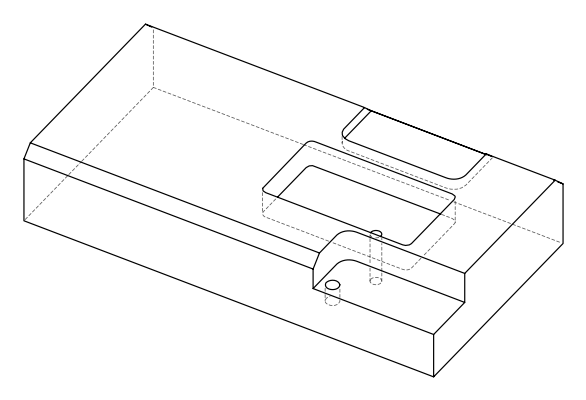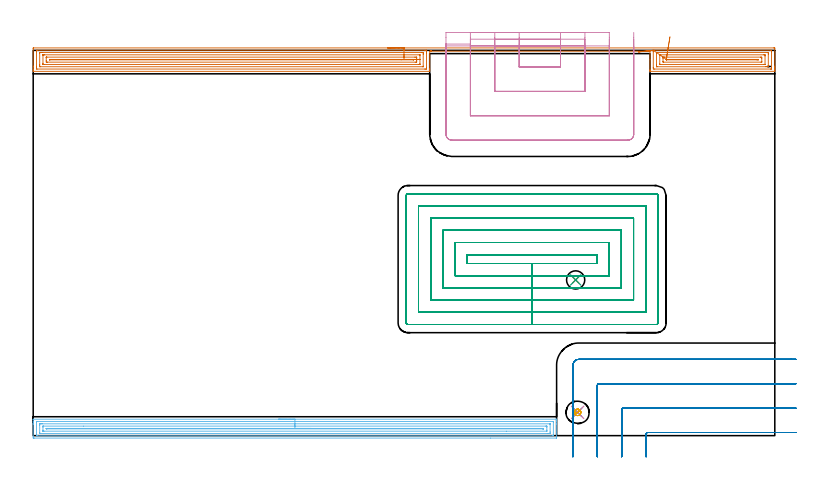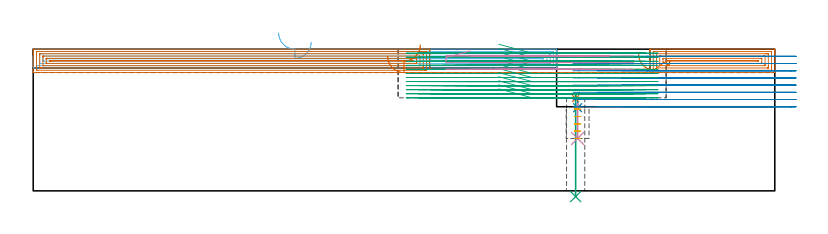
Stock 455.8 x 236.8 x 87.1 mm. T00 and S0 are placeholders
(PLAN: 10 operations, 7 tool changes, 94.7 min)
(1 SPOT_DRILL | STEP1HOLE | NXT0321_9005460120000 | 0.04 min | 3267 mm3)
(2 SPOT_DRILL_1 | STEP1POCKET | NXT0321_9005460120000 | 0.04 min | 3899 mm3)
(3 DRILL_THROUGH_HOLE_INTO_CENTER | STEP1HOLE | NXT0301_083 | 0.26 min | 5685 mm3)
(4 DRILL_BLIND_HOLE_INTO_CENTER | STEP1POCKET | NXT0301_128 | 0.09 min | 2162 mm3)
(5 MILL_ROUGH_BLIND_HOLE_CONTOUR | STEP1POCKET | NXT0201_013 | Spiral | 0.42 min | 2094 mm3)
(6 AREA_MILL | FG_CHAMFER_SURFACE | UGT0205_001 | 13.04 min | 22078 mm3)
(7 AREA_MILL_1 | FG_CHAMFER_SURFACE_1 | UGT0205_001 | 16.83 min | 46275 mm3)
(8 MILL_CORNER_NOTCH_RECTANGULAR | CORNER_NOTCH_RECTANGULAR | UGT0201_094 | Follow Part, ap 5, ae 75% | 10.63 min | 263137 mm3)
(9 MILL_RECTANGULAR_POCKET | POCKET_RECTANGULAR_STRAIGHT | NXT0201_013 | Follow Part, ap 2.5, ae 75% | 48.06 min | 441017 mm3)
(10 MILL_SLOT | SLOT_PARTIAL_RECTANGULAR | UGT0201_094 | Follow Part, ap 5, ae 75% | 5.33 min | 95649 mm3)
(TOOL NXT0321_9005460120000 | NC Spot Drill, 142deg, 12mm, Carbide, Uncoated | D12 PA142 FL30 Z2)
(TOOL NXT0301_083 | Carbide Drill 11.2mm [860.1-1120-056A1-MM 2214] | D11.2 PA140 FL72 Z2)
(TOOL NXT0301_128 | Carbide Drill 12mm [861.1-1200-036A1-GP GC34] | D12 PA150 FL37.4 Z2)
(TOOL NXT0201_013 | ENDMILL 10mm | D10 FL30 Z4)
(TOOL UGT0205_001 | Chamfer Mill 20 x 3 x 45 deg. | D20 FL50 Z2)
(TOOL UGT0201_094 | End mill 20 mm | D20 FL38 Z4)
(OP 1 SPOT_DRILL)
G17 G21 G94 G90
T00 M6
G54
G17 G0 G90 X333.4 Y95.7 S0 M3
G43 Z97.1 H0
G94 G81 G98 Z56.714 F250. R60.2
G80
M5
M2
(OP 2 SPOT_DRILL_1)
G17 G21 G94 G90
T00 M6
G54
G17 G0 G90 X334.6 Y14.3 S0 M3
G43 Z97.1 H0
G94 G81 G98 Z51.097 F250. R54.7
G80
M5
M2
(OP 3 DRILL_THROUGH_HOLE_INTO_CENTER)
G17 G21 G94 G90
T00 M6
G54
G17 G0 G90 X333.4 Y95.7 S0 M3
G43 Z97.1 H1
G94 G73 G98 Z-3.538 F250. Q10.123 R59.2
G80
M5
M2
(OP 4 DRILL_BLIND_HOLE_INTO_CENTER)
G17 G21 G94 G90
T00 M6
G54
G17 G0 G90 X334.6 Y14.3 S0 M3
G43 Z97.1 H1
G94 G81 G98 Z32.2 F250. R53.7
G80
M5
M2
(OP 5 MILL_ROUGH_BLIND_HOLE_CONTOUR)
G17 G21 G94 G90
T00 M6
G54
G17 G0 G90 X334.6 Y14.3 S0 M3
G43 Z97.1 H0
Z50.2
G94 G3 X335.09 Y15.81 R0.834 F250.
X332.982 Y15.476 R1.51
X333.424 Y12.682 R2.
X332.982 Y15.476 R-2.
X333.203 Y14.079 R1.
X334.6 Y14.3 R1.
G0 Z45.7
G3 X335.09 Y15.81 R0.834
X332.982 Y15.476 R1.51
X333.424 Y12.682 R2.
X332.982 Y15.476 R-2.
X333.203 Y14.079 R1.
X334.6 Y14.3 R1.
G0 Z41.2
G3 X335.09 Y15.81 R0.834
X332.982 Y15.476 R1.51
X333.424 Y12.682 R2.
X332.982 Y15.476 R-2.
X333.203 Y14.079 R1.
X334.6 Y14.3 R1.
G0 Z36.7
G3 X335.09 Y15.81 R0.834
X332.982 Y15.476 R1.51
X333.424 Y12.682 R2.
X332.982 Y15.476 R-2.
X333.203 Y14.079 R1.
X334.6 Y14.3 R1.
G0 Z32.2
G3 X335.09 Y15.81 R0.834
X332.982 Y15.476 R1.51
X333.424 Y12.682 R2.
X332.982 Y15.476 R-2.
X333.203 Y14.079 R1.
X334.6 Y14.3 R1.
G0 Z97.1
M5
M2
(OP 6 AREA_MILL)
G17 G21 G94 G90
T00 M6
G54
G17 G0 G90 X150.85 Y10.1 S1061 M3
G43 Z97.1 H0
G94 G1 X150.888 Z96.228 F250.
X151.002 Z95.363
X151.191 Z94.512
X151.453 Z93.68
X151.787 Z92.874
X152.19 Z92.1
X152.658 Z91.364
X153.19 Z90.672
X153.779 Z90.029
X154.422 Z89.439
X155.114 Z88.908
X155.85 Z88.44
X156.624 Z88.037
X157.43 Z87.703
X158.262 Z87.441
X159.114 Z87.252
X159.978 Z87.138
X160.85 Z87.1
X321.537
X321.691 Y10.097 Z87.088
X321.693 Y10.082 Z87.073
X321.7 Y9.74 Z86.74
Y9.367 Z86.366
Y8.722 Z85.717
Y7.515 Z84.512
Y6.953 Z83.947
Y-1.007 Z75.991
X321.697 Y-1.29 Z75.707
X321.69 Y-1.492 Z75.506
X321.487 Y-1.499 Z75.499
X281.093 Y-1.5 Z75.5
X0.609
X0.116 Y-1.495 Z75.503
X0.009 Y-1.492 Z75.506
X0.004 Y-1.007 Z75.991
X0. Y-0.403 Z76.594
Y6.953 Z83.947
Y7.515 Z84.512
Y7.838 Z84.834
Y8.4 Z85.396
Y8.722 Z85.717
Y9.741 Z86.74
X0.007 Y10.082 Z87.073
X0.009 Y10.097 Z87.088
X0.163 Y10.1 Z87.1
X160.85
Y8.686 Z85.686
X319.306 Y8.685 Z85.685
X319.344 Y8.684 Z85.684
X319.69 Y8.667 Z85.667
X319.695 Y8.565 Z85.565
X319.699 Y8.332 Z85.332
X319.7 Y0.372 Z77.372
X319.694 Y-0.019 Z76.981
X319.69 Y-0.068 Z76.932
X319.675 Y-0.079 Z76.921
X319.626 Y-0.082 Z76.918
X319.52 Y-0.085 Z76.915
X2.394
X2.356
X2.01 Y-0.067 Z76.933
X2.005 Y0.035 Z77.035
X2.001 Y0.268 Z77.268
X2. Y8.228 Z85.228
X2.006 Y8.619 Z85.619
X2.01 Y8.668 Z85.668
X2.025 Y8.679 Z85.679
X2.074 Y8.682 Z85.682
X2.18 Y8.685 Z85.685
X160.85 Y8.686 Z85.686
Y7.271 Z84.271
X317.627
X317.666 Y7.27 Z84.27
X317.686 Y7.268 Z84.268
X317.69 Y7.266 Z84.266
X317.693 Y7.25 Z84.25
X317.698 Y7.131 Z84.131
X317.7 Y6.953 Z83.953
Y6.775 Z83.775
Y2.353 Z79.353
X317.695 Y1.647 Z78.647
X317.691 Y1.477 Z78.477
X317.672 Y1.335 Z78.335
X317.52 Y1.334 Z78.334
X316.948 Y1.33 Z78.33
X316.627 Y1.329 Z78.329
X316.056 Y1.328 Z78.328
X4.073 Y1.329 Z78.329
X4.034 Y1.33 Z78.33
X4.014 Y1.332 Z78.332
X4.01 Y1.334 Z78.334
X4.007 Y1.35 Z78.35
X4.002 Y1.469 Z78.469
X4. Y1.647 Z78.647
Y1.825 Z78.825
Y6.247 Z83.247
X4.005 Y6.953 Z83.953
X4.009 Y7.123 Z84.123
X4.028 Y7.265 Z84.265
X4.18 Y7.266 Z84.266
X4.753 Y7.27 Z84.27
X5.073 Y7.271 Z84.271
X5.644
X160.85
Y5.857 Z82.857
X315.056
X315.592 Y5.855 Z82.855
X315.648 Y5.853 Z82.853
X315.681 Y5.851 Z82.851
X315.69 Y5.817 Z82.817
X315.695 Y5.618 Z82.618
X315.7 Y5.219 Z82.219
Y3.416 Z80.416
X315.697 Y2.991 Z79.991
X315.693 Y2.778 Z79.778
X315.69 Y2.756 Z79.756
X315.675 Y2.75 Z79.75
X315.618 Y2.746 Z79.746
X315.52 Y2.744 Z79.744
X290.781 Y2.743 Z79.743
X6.644
X6.108 Y2.745 Z79.745
X6.052 Y2.746 Z79.746
X6.019 Y2.749 Z79.749
X6.01 Y2.783 Z79.783
X6.005 Y2.982 Z79.982
X6. Y3.381 Z80.381
Y5.184 Z82.184
X6.003 Y5.609 Z82.609
X6.007 Y5.821 Z82.821
X6.01 Y5.844 Z82.844
X6.025 Y5.85 Z82.85
X6.082 Y5.854 Z82.854
X6.18 Y5.856 Z82.856
X30.919 Y5.857 Z82.857
X160.85
Y4.443 Z81.443
X313.201 Y4.442 Z81.442
X313.49 Y4.439 Z81.439
X313.674 Y4.436 Z81.436
X313.69 Y4.39 Z81.39
X313.696 Y4.3 Z81.3
X313.697 Y4.22 Z81.22
X313.694 Y4.181 Z81.181
X313.691 Y4.167 Z81.167
X313.634 Y4.164 Z81.164
X313.345 Y4.158 Z81.158
X313.201 Y4.157 Z81.157
X313.057
X8.499 Y4.158 Z81.158
X8.21 Y4.161 Z81.161
X8.025 Y4.164 Z81.164
X8.01 Y4.21 Z81.21
X8.004 Y4.3 Z81.3
X8.003 Y4.38 Z81.38
X8.006 Y4.419 Z81.419
X8.009 Y4.433 Z81.433
X8.067 Y4.436 Z81.436
X8.355 Y4.441 Z81.441
X8.499 Y4.443 Z81.443
X8.643
X160.85
X161.722 Z81.481
X162.586 Z81.595
X163.438 Z81.784
X164.27 Z82.046
X165.076 Z82.38
X165.85 Z82.783
X166.586 Z83.252
X167.278 Z83.783
X167.921 Z84.372
X168.51 Z85.015
X169.042 Z85.707
X169.51 Z86.443
X169.913 Z87.217
X170.247 Z88.023
X170.509 Z88.855
X170.698 Z89.707
X170.812 Z90.571
X170.85 Z91.443
G0 Z97.1
M5
M2
(OP 7 AREA_MILL_1)
G17 G21 G94 G90
T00 M6
G54
G17 G0 G90 X217.9 Y238.3 S1061 M3
G43 Z97.1 H0
Z82.7
G94 G1 X217.938 Z81.829 F250.
X218.052 Z80.964
X218.241 Z80.112
X218.503 Z79.28
X218.837 Z78.474
X219.24 Z77.7
X219.708 Z76.964
X220.24 Z76.272
X220.829 Z75.629
X221.472 Z75.04
X222.164 Z74.509
X222.9 Z74.04
X223.674 Z73.637
X224.48 Z73.303
X225.312 Z73.041
X226.164 Z72.852
X227.028 Z72.738
X227.9 Z72.7
X455.186
X455.538 Y238.297 Z72.702
X455.79 Y238.292 Z72.706
X455.8 Y238.036 Z72.961
Y227.105 Z83.89
Y226.55 Z84.447
Y226.217 Z84.779
Y225.662 Z85.334
Y225.329 Z85.666
Y224.663 Z86.337
Y224.306 Z86.694
Y223.936 Z87.055
X455.791 Y223.903 Z87.088
X455.632 Y223.9 Z87.1
X379.275
X379.11 Y223.902 Z87.089
X379.102 Y224.11 Z86.883
X379.1 Y224.324 Z86.675
Y224.537 Z86.463
Y224.885 Z86.109
Y231.004 Z79.994
Y236.299 Z74.699
X378.987
X378.51 Y236.3
X378.382 Y236.29 Z74.688
X378.374 Y236.3 Z74.698
X378.371 Y236.299 Z74.695
X378.367 Y236.296 Z74.691
X378.365 Y236.297 Z74.694
X378.359 Z74.693
X378.357 Z74.691
X378.352 Y236.299 Z74.694
X378.346 Y236.3 Z74.7
X378.342 Y236.296 Z74.694
X378.336 Y236.289 Z74.686
X378.324 Y236.291 Z74.689
X378.279 Y236.3 Z74.7
X244.705
X244.627 Y236.288 Z74.684
X244.613 Y236.286 Z74.681
X244.605 Y236.294 Z74.69
X244.597 Y236.3 Z74.7
X244.593
X244.577 Y236.293 Z74.691
X244.563 Y236.287 Z74.682
X244.555 Y236.299 Z74.698
X244.554 Y236.3
X244.547 Y236.299 Z74.692
X244.543 Y236.297 Z74.69
X244.528
X244.513 Y236.289 Z74.683
X244.504 Y236.3 Z74.698
X244.498 Y236.299 Z74.693
X244.493 Y236.297 Z74.69
X244.492 Z74.692
X244.477 Y236.296 Z74.691
X244.474 Y236.293 Z74.692
X244.462 Y236.289 Z74.686
X244.454 Y236.299 Z74.698
X244.453 Y236.3
X244.448 Y236.299 Z74.694
X244.443 Y236.296 Z74.691
X244.436 Y236.298 Z74.697
X244.428 Y236.3 Z74.7
X243.7 Y236.299 Z74.699
Y225.329 Z85.666
Y224.988 Z86.011
Y224.315 Z86.684
Y224.107 Z86.886
X243.69 Y223.902 Z87.088
X243.529 Y223.9 Z87.1
X0.167
X0.01 Y223.903 Z87.088
X0.007 Y223.935 Z87.056
X0. Y224.306 Z86.694
Y224.663 Z86.337
Y225.329 Z85.666
Y226.55 Z84.447
Y227.105 Z83.89
Y237.759 Z73.238
X0.002 Y238.038 Z72.959
X0.01 Y238.292 Z72.706
X0.264 Y238.299 Z72.699
X227.9 Y238.3 Z72.7
Y236.886 Z74.114
X240.835
X241.729 Y236.885 Z74.115
X241.743 Y236.884 Z74.116
X241.859 Y236.871 Z74.129
X241.826 Y236.788 Z74.212
X241.743 Y236.576 Z74.424
X241.702 Y236.023 Z74.977
X241.701 Y235.983 Z75.017
X241.7 Y235.138 Z75.862
Y226.217 Z84.783
X241.695 Y225.376 Z85.624
X241.69 Y225.329 Z85.671
X240.864 Y225.314 Z85.686
X240.849
X2.4 Y225.315 Z85.685
X2.01 Y225.329 Z85.671
X2.003 Y225.724 Z85.276
X2.001 Y226.217 Z84.783
X2. Y226.615 Z84.385
X2.001 Y235.983 Z75.017
X2.002 Y236.379 Z74.621
X2.01 Y236.871 Z74.129
X2.386 Y236.885 Z74.115
X2.4
X227.9 Y236.886 Z74.114
Y235.471 Z75.529
X239.063
X239.58 Y235.469 Z75.531
X239.671 Y235.467 Z75.533
X239.685 Y235.465 Z75.535
X239.69 Y235.435 Z75.565
X239.697 Y235.353 Z75.647
X239.699 Y235.095 Z75.905
X239.7 Y234.462 Z76.538
X239.699 Y227.105 Z83.895
X239.696 Y226.788 Z84.212
X239.693 Y226.749 Z84.251
X239.69 Y226.736 Z84.264
X239.668 Y226.734 Z84.266
X239.568 Y226.731 Z84.269
X239.441 Y226.729 Z84.271
X4.564
X4.186 Y226.731 Z84.269
X4.061 Y226.733 Z84.267
X4.023 Y226.735 Z84.265
X4.01 Y226.797 Z84.203
X4.006 Y226.92 Z84.08
X4.002 Y227.105 Z83.895
X4. Y227.29 Z83.71
Y227.992 Z83.008
X4.001 Y235.095 Z75.905
X4.003 Y235.278 Z75.722
X4.01 Y235.459 Z75.541
X4.186 Y235.464 Z75.536
X4.703 Y235.469 Z75.531
X5.079 Y235.471 Z75.529
X5.594
X227.9
Y234.057 Z76.943
X237.277
X237.43 Y234.056 Z76.944
X237.639 Y234.052 Z76.948
X237.684 Y234.05 Z76.95
X237.69 Y234.022 Z76.978
X237.694 Y233.986 Z77.014
X237.699 Y233.788 Z77.212
Y228.461 Z82.539
X237.696 Y228.32 Z82.68
X237.69 Y228.208 Z82.792
X237.685 Y228.149 Z82.851
X237.126 Y228.143 Z82.857
X6.714
X6.087 Y228.148 Z82.852
X6.02 Y228.149 Z82.851
X6.01 Y228.235 Z82.765
X6.006 Y228.441 Z82.559
X6. Y228.853 Z82.147
X6.001 Y233.965 Z77.035
X6.003 Y234.019 Z76.981
X6.007 Y234.045 Z76.955
X6.011 Y234.05 Z76.95
X6.019 Y234.053 Z76.947
X6.125 Y234.056 Z76.944
X6.866 Y234.057 Z76.943
X7.017
X227.9
Y232.643 Z78.357
X234.598
X235.28 Y232.641 Z78.359
X235.491 Y232.638 Z78.362
X235.69 Y232.633 Z78.367
X235.695 Y232.432 Z78.568
X235.699 Y232.225 Z78.775
X235.7 Y230.449 Z80.551
X235.695 Y229.768 Z81.232
X235.693 Y229.567 Z81.433
X235.491 Y229.564 Z81.436
X234.81 Y229.558 Z81.442
X8.652 Y229.557 Z81.443
X8.439 Y229.559 Z81.441
X8.023 Y229.564 Z81.436
X8.01 Y229.768 Z81.232
X8.001 Y230.415 Z80.585
X8. Y232.192 Z78.808
X8.003 Y232.432 Z78.568
X8.007 Y232.593 Z78.407
X8.009 Y232.628 Z78.372
X8.086 Y232.636 Z78.364
X8.227 Y232.64 Z78.36
X8.44 Y232.643 Z78.357
X227.9
Y231.229 Z79.771
X233.518 Y231.228 Z79.772
X233.604 Y231.226 Z79.774
X233.671 Y231.222 Z79.778
X233.691 Y231.218 Z79.782
X233.693 Y231.209 Z79.791
X233.695 Y231.1 Z79.9
X233.693 Y230.991 Z80.009
X233.691 Y230.982 Z80.018
X233.671 Y230.978 Z80.022
X233.604 Y230.974 Z80.026
X233.518 Y230.972 Z80.028
X226.18 Y230.971 Z80.029
X10.438
X10.119 Y230.973 Z80.027
X10.05 Y230.975 Z80.025
X10.02 Y230.978 Z80.022
X10.01 Y230.989 Z80.011
X10.007 Y231.084 Z79.916
X10.018 Y231.222 Z79.778
X10.179 Y231.225 Z79.775
X10.438 Y231.227 Z79.773
X11.331 Y231.229 Z79.771
X227.9
X228.772 Z79.809
X229.636 Z79.923
X230.488 Z80.112
X231.32 Z80.374
X232.126 Z80.708
X232.9 Z81.111
X233.636 Z81.58
X234.328 Z82.111
X234.971 Z82.7
X235.56 Z83.343
X236.092 Z84.035
X236.56 Z84.771
X236.963 Z85.545
X237.297 Z86.351
X237.559 Z87.183
X237.748 Z88.035
X237.862 Z88.9
X237.9 Z89.771
G0 Z97.1
X372.243 Y235.837
Z85.232
G1 X372.179 Y235.83 Z84.362
X372.19 Y235.831 Z83.49
X372.277 Y235.841 Z82.622
X372.439 Y235.861 Z81.765
X372.675 Y235.889 Z80.925
X372.982 Y235.925 Z80.11
X373.358 Y235.97 Z79.324
X373.802 Y236.023 Z78.574
X374.308 Y236.083 Z77.867
X374.874 Y236.15 Z77.206
X375.494 Y236.224 Z76.597
X376.165 Y236.303 Z76.046
X376.882 Y236.389 Z75.555
X377.638 Y236.478 Z75.129
X378.427 Y236.572 Z74.771
X379.245 Y236.67 Z74.483
X380.085 Y236.769 Z74.269
X380.94 Y236.871 Z74.129
X381.048 Y236.884 Z74.116
X381.061
X381.94 Y236.886 Z74.114
X453.4 Y236.885 Z74.115
X453.79 Y236.871 Z74.129
X453.797 Y236.476 Z74.524
X453.799 Y235.983 Z75.017
X453.8 Y235.585 Z75.415
X453.799 Y226.217 Z84.783
X453.798 Y225.821 Z85.179
X453.79 Y225.329 Z85.671
X453.414 Y225.315 Z85.685
X453.4
X381.954
X381.11 Y225.329 Z85.671
X381.1 Y226.178 Z84.822
Y226.217 Z84.783
X381.099 Y235.946 Z75.054
X381.097 Y235.983 Z75.017
X381.061 Y236.558 Z74.442
X380.94 Y236.871 Z74.129
X383.112 Y235.464 Z75.536
X383.136 Y235.466 Z75.534
X383.236 Y235.47 Z75.53
X383.362 Y235.471 Z75.529
X451.236
X451.614 Y235.469 Z75.531
X451.739 Y235.467 Z75.533
X451.777 Y235.465 Z75.535
X451.79 Y235.403 Z75.597
X451.795 Y235.28 Z75.72
X451.798 Y235.095 Z75.905
X451.8 Y234.91 Z76.09
Y234.207 Z76.793
X451.799 Y227.105 Z83.895
X451.797 Y226.922 Z84.078
X451.79 Y226.741 Z84.259
X451.614 Y226.736 Z84.264
X451.238 Y226.731 Z84.269
X450.721 Y226.729 Z84.271
X450.206
X383.74
X383.224 Y226.731 Z84.269
X383.13 Y226.733 Z84.267
X383.116 Y226.735 Z84.265
X383.11 Y226.766 Z84.234
X383.103 Y226.851 Z84.149
X383.101 Y227.105 Z83.895
X383.1 Y227.741 Z83.259
X383.101 Y235.095 Z75.905
X383.105 Y235.414 Z75.586
X383.109 Y235.452 Z75.548
X383.112 Y235.464 Z75.536
X385.118 Y234.051 Z76.949
X385.678 Y234.057 Z76.943
X449.086
X449.713 Y234.052 Z76.948
X449.78 Y234.05 Z76.95
X449.79 Y233.965 Z77.035
X449.794 Y233.759 Z77.241
X449.8 Y233.347 Z77.653
X449.799 Y228.235 Z82.765
X449.797 Y228.181 Z82.819
X449.793 Y228.155 Z82.845
X449.789 Y228.149 Z82.851
X449.781 Y228.147 Z82.853
X449.675 Y228.144 Z82.856
X448.934 Y228.143 Z82.857
X448.783
X385.527
X385.374 Y228.144 Z82.856
X385.163 Y228.148 Z82.852
X385.118 Y228.149 Z82.851
X385.11 Y228.177 Z82.823
X385.107 Y228.214 Z82.786
X385.101 Y228.416 Z82.584
Y233.743 Z77.257
X385.105 Y233.885 Z77.115
X385.11 Y233.998 Z77.002
X385.118 Y234.051 Z76.949
X387.107 Y232.636 Z78.364
X387.313 Y232.639 Z78.361
X387.994 Y232.643 Z78.357
X388.206
X447.148
X447.361 Y232.641 Z78.359
X447.776 Y232.636 Z78.364
X447.79 Y232.432 Z78.568
X447.799 Y231.785 Z79.215
X447.8 Y230.008 Z80.992
X447.798 Y229.768 Z81.232
X447.794 Y229.607 Z81.393
X447.791 Y229.572 Z81.428
X447.714 Y229.564 Z81.436
X447.573 Y229.56 Z81.44
X447.361 Y229.557 Z81.443
X387.525 Y229.558 Z81.442
X387.313 Y229.56 Z81.44
X387.11 Y229.564 Z81.436
X387.104 Y229.768 Z81.232
X387.101 Y229.979 Z81.021
X387.1 Y231.755 Z79.245
X387.107 Y232.636 Z78.364
X389.109 Y231.219 Z79.781
X389.132 Y231.222 Z79.778
X389.2 Y231.226 Z79.774
X389.286 Y231.228 Z79.772
X445.362 Y231.229 Z79.771
X445.681 Y231.227 Z79.773
X445.75 Y231.225 Z79.775
X445.78 Y231.222 Z79.778
X445.79 Y231.211 Z79.789
X445.793 Y231.116 Z79.884
X445.782 Y230.978 Z80.022
X445.621 Y230.975 Z80.025
X445.362 Y230.973 Z80.027
X445.045 Y230.971 Z80.029
X444.786
X389.286 Y230.972 Z80.028
X389.2 Y230.974 Z80.026
X389.132 Y230.978 Z80.022
X389.109 Y230.981 Z80.019
X389.107 Y230.99 Z80.01
X389.105 Y231.1 Z79.9
X389.107 Y231.21 Z79.79
X389.109 Y231.219 Z79.781
X389.212 Y231.857 Z79.196
X389.324 Y232.544 Z78.67
X389.442 Y233.273 Z78.206
X389.566 Y234.039 Z77.808
X389.695 Y234.837 Z77.479
X389.828 Y235.66 Z77.222
X389.965 Y236.502 Z77.039
X390.103 Y237.357 Z76.931
X390.243 Y238.217 Z76.898
X390.382 Y239.077 Z76.942
X390.52 Y239.93 Z77.062
X390.656 Y240.77 Z77.256
X390.789 Y241.589 Z77.524
X390.918 Y242.383 Z77.863
X391.041 Y243.144 Z78.27
X391.158 Y243.867 Z78.744
X391.268 Y244.547 Z79.28
X391.37 Y245.178 Z79.873
G0 Z97.1
M5
M2
(OP 8 MILL_CORNER_NOTCH_RECTANGULAR)
G17 G21 G94 G90
T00 M6
G54
G17 G0 G90 X468.8 Y1.9 S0 M3
G43 Z97.1 H0
Z82.675
G94 G1 X465.8 F250.
X377.694 F500.
G3 X376.7 Y0.906 R1.
G1 Y-10.
Y-13. F250.
G0 Z97.1
X468.8 Y16.9
Z82.675
G1 X465.8
X362.695 F500.
G3 X361.7 Y15.905 R1.
G1 Y-10.
Y-13. F250.
G0 Z97.1
X468.8 Y31.9
Z82.675
G1 X465.8
X347.695 F500.
G3 X346.7 Y30.905 R1.
G1 Y-10.
Y-13. F250.
G0 Z97.1
X468.8 Y46.9
Z82.675
G1 X465.8
X335.4 F500.
G3 X331.7 Y43.2 R3.7
G1 Y-10.
Y-13. F250.
G0 Z97.1
X468.8 Y1.9
Z78.25
G1 X465.8
X377.694 F500.
G3 X376.7 Y0.906 R1.
G1 Y-10.
Y-13. F250.
G0 Z97.1
X468.8 Y16.9
Z78.25
G1 X465.8
X362.695 F500.
G3 X361.7 Y15.905 R1.
G1 Y-10.
Y-13. F250.
G0 Z97.1
X468.8 Y31.9
Z78.25
G1 X465.8
X347.695 F500.
G3 X346.7 Y30.905 R1.
G1 Y-10.
Y-13. F250.
G0 Z97.1
X468.8 Y46.9
Z78.25
G1 X465.8
X335.4 F500.
G3 X331.7 Y43.2 R3.7
G1 Y-10.
Y-13. F250.
G0 Z97.1
X468.8 Y1.9
Z73.825
G1 X465.8
X377.694 F500.
G3 X376.7 Y0.906 R1.
G1 Y-10.
Y-13. F250.
G0 Z97.1
X468.8 Y16.9
Z73.825
G1 X465.8
X362.695 F500.
G3 X361.7 Y15.905 R1.
G1 Y-10.
Y-13. F250.
G0 Z97.1
X468.8 Y31.9
Z73.825
G1 X465.8
X347.695 F500.
G3 X346.7 Y30.905 R1.
G1 Y-10.
Y-13. F250.
G0 Z97.1
X468.8 Y46.9
Z73.825
G1 X465.8
X335.4 F500.
G3 X331.7 Y43.2 R3.7
G1 Y-10.
Y-13. F250.
G0 Z97.1
X468.8 Y1.9
Z69.4
G1 X465.8
X377.694 F500.
G3 X376.7 Y0.906 R1.
G1 Y-10.
Y-13. F250.
G0 Z97.1
X468.8 Y16.9
Z69.4
G1 X465.8
X362.695 F500.
G3 X361.7 Y15.905 R1.
G1 Y-10.
Y-13. F250.
G0 Z97.1
X468.8 Y31.9
Z69.4
G1 X465.8
X347.695 F500.
G3 X346.7 Y30.905 R1.
G1 Y-10.
Y-13. F250.
G0 Z97.1
X468.8 Y46.9
Z69.4
G1 X465.8
X335.4 F500.
G3 X331.7 Y43.2 R3.7
G1 Y-10.
Y-13. F250.
G0 Z97.1
X468.8 Y1.9
Z64.975
G1 X465.8
X377.694 F500.
G3 X376.7 Y0.906 R1.
G1 Y-10.
Y-13. F250.
G0 Z97.1
X468.8 Y16.9
Z64.975
G1 X465.8
X362.695 F500.
G3 X361.7 Y15.905 R1.
G1 Y-10.
Y-13. F250.
G0 Z97.1
X468.8 Y31.9
Z64.975
G1 X465.8
X347.695 F500.
G3 X346.7 Y30.905 R1.
G1 Y-10.
Y-13. F250.
G0 Z97.1
X468.8 Y46.9
Z64.975
G1 X465.8
X335.4 F500.
G3 X331.7 Y43.2 R3.7
G1 Y-10.
Y-13. F250.
G0 Z97.1
X468.8 Y1.9
Z60.55
G1 X465.8
X377.694 F500.
G3 X376.7 Y0.906 R1.
G1 Y-10.
Y-13. F250.
G0 Z97.1
X468.8 Y16.9
Z60.55
G1 X465.8
X362.695 F500.
G3 X361.7 Y15.905 R1.
G1 Y-10.
Y-13. F250.
G0 Z97.1
X468.8 Y31.9
Z60.55
G1 X465.8
X347.695 F500.
G3 X346.7 Y30.905 R1.
G1 Y-10.
Y-13. F250.
G0 Z97.1
X468.8 Y46.9
Z60.55
G1 X465.8
X335.4 F500.
G3 X331.7 Y43.2 R3.7
G1 Y-10.
Y-13. F250.
G0 Z97.1
X468.8 Y1.9
Z56.125
G1 X465.8
X377.694 F500.
G3 X376.7 Y0.906 R1.
G1 Y-10.
Y-13. F250.
G0 Z97.1
X468.8 Y16.9
Z56.125
G1 X465.8
X362.695 F500.
G3 X361.7 Y15.905 R1.
G1 Y-10.
Y-13. F250.
G0 Z97.1
X468.8 Y31.9
Z56.125
G1 X465.8
X347.695 F500.
G3 X346.7 Y30.905 R1.
G1 Y-10.
Y-13. F250.
G0 Z97.1
X468.8 Y46.9
Z56.125
G1 X465.8
X335.4 F500.
G3 X331.7 Y43.2 R3.7
G1 Y-10.
Y-13. F250.
G0 Z97.1
X468.8 Y1.9
Z51.7
G1 X465.8
X377.694 F500.
G3 X376.7 Y0.906 R1.
G1 Y-10.
Y-13. F250.
G0 Z97.1
X468.8 Y16.9
Z51.7
G1 X465.8
X362.695 F500.
G3 X361.7 Y15.905 R1.
G1 Y-10.
Y-13. F250.
G0 Z97.1
X468.8 Y31.9
Z51.7
G1 X465.8
X347.695 F500.
G3 X346.7 Y30.905 R1.
G1 Y-10.
Y-13. F250.
G0 Z97.1
X468.8 Y46.9
Z51.7
G1 X465.8
X335.4 F500.
G3 X331.7 Y43.2 R3.7
G1 Y-10.
Y-13. F250.
G0 Z97.1
M5
M2
(OP 9 MILL_RECTANGULAR_POCKET)
G17 G21 G94 G90
T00 M6
G54
G17 G0 G90 X286.155 Y105.8 S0 M3
G43 Z97.1 H0
Z90.1
G94 G1 X306.65 Z84.608 F250.
X346.5 F500.
Y111.2
X266.8
Y105.8
X306.65
Y98.3
X354.
Y118.7
X259.3
Y98.3
X306.65
Y90.8
X361.5
Y126.2
X251.8
Y90.8
X306.65
Y83.3
X369.
Y133.7
X244.3
Y83.3
X306.65
Y75.8
X376.5
Y141.2
X236.8
Y75.8
X306.65
Y68.3
X383.
G3 X384. Y69.3 R1.
G1 Y147.7
G3 X383. Y148.7 R1.
G1 X230.3
G3 X229.3 Y147.7 R1.
G1 Y69.3
G3 X230.3 Y68.3 R1.
G1 X306.65
X307.65
G0 X286.155 Y105.8 Z87.608
G1 X306.65 Z82.117 F250.
X346.5 F500.
Y111.2
X266.8
Y105.8
X306.65
Y98.3
X354.
Y118.7
X259.3
Y98.3
X306.65
Y90.8
X361.5
Y126.2
X251.8
Y90.8
X306.65
Y83.3
X369.
Y133.7
X244.3
Y83.3
X306.65
Y75.8
X376.5
Y141.2
X236.8
Y75.8
X306.65
Y68.3
X383.
G3 X384. Y69.3 R1.
G1 Y147.7
G3 X383. Y148.7 R1.
G1 X230.3
G3 X229.3 Y147.7 R1.
G1 Y69.3
G3 X230.3 Y68.3 R1.
G1 X306.65
X307.65
G0 X286.155 Y105.8 Z85.117
G1 X306.65 Z79.625 F250.
X346.5 F500.
Y111.2
X266.8
Y105.8
X306.65
Y98.3
X354.
Y118.7
X259.3
Y98.3
X306.65
Y90.8
X361.5
Y126.2
X251.8
Y90.8
X306.65
Y83.3
X369.
Y133.7
X244.3
Y83.3
X306.65
Y75.8
X376.5
Y141.2
X236.8
Y75.8
X306.65
Y68.3
X383.
G3 X384. Y69.3 R1.
G1 Y147.7
G3 X383. Y148.7 R1.
G1 X230.3
G3 X229.3 Y147.7 R1.
G1 Y69.3
G3 X230.3 Y68.3 R1.
G1 X306.65
X307.65
G0 X286.155 Y105.8 Z82.625
G1 X306.65 Z77.133 F250.
X346.5 F500.
Y111.2
X266.8
Y105.8
X306.65
Y98.3
X354.
Y118.7
X259.3
Y98.3
X306.65
Y90.8
X361.5
Y126.2
X251.8
Y90.8
X306.65
Y83.3
X369.
Y133.7
X244.3
Y83.3
X306.65
Y75.8
X376.5
Y141.2
X236.8
Y75.8
X306.65
Y68.3
X383.
G3 X384. Y69.3 R1.
G1 Y147.7
G3 X383. Y148.7 R1.
G1 X230.3
G3 X229.3 Y147.7 R1.
G1 Y69.3
G3 X230.3 Y68.3 R1.
G1 X306.65
X307.65
G0 X286.155 Y105.8 Z80.133
G1 X306.65 Z74.642 F250.
X346.5 F500.
Y111.2
X266.8
Y105.8
X306.65
Y98.3
X354.
Y118.7
X259.3
Y98.3
X306.65
Y90.8
X361.5
Y126.2
X251.8
Y90.8
X306.65
Y83.3
X369.
Y133.7
X244.3
Y83.3
X306.65
Y75.8
X376.5
Y141.2
X236.8
Y75.8
X306.65
Y68.3
X383.
G3 X384. Y69.3 R1.
G1 Y147.7
G3 X383. Y148.7 R1.
G1 X230.3
G3 X229.3 Y147.7 R1.
G1 Y69.3
G3 X230.3 Y68.3 R1.
G1 X306.65
X307.65
G0 X286.155 Y105.8 Z77.642
G1 X306.65 Z72.15 F250.
X346.5 F500.
Y111.2
X266.8
Y105.8
X306.65
Y98.3
X354.
Y118.7
X259.3
Y98.3
X306.65
Y90.8
X361.5
Y126.2
X251.8
Y90.8
X306.65
Y83.3
X369.
Y133.7
X244.3
Y83.3
X306.65
Y75.8
X376.5
Y141.2
X236.8
Y75.8
X306.65
Y68.3
X383.
G3 X384. Y69.3 R1.
G1 Y147.7
G3 X383. Y148.7 R1.
G1 X230.3
G3 X229.3 Y147.7 R1.
G1 Y69.3
G3 X230.3 Y68.3 R1.
G1 X306.65
X307.65
G0 X286.155 Y105.8 Z75.15
G1 X306.65 Z69.658 F250.
X346.5 F500.
Y111.2
X266.8
Y105.8
X306.65
Y98.3
X354.
Y118.7
X259.3
Y98.3
X306.65
Y90.8
X361.5
Y126.2
X251.8
Y90.8
X306.65
Y83.3
X369.
Y133.7
X244.3
Y83.3
X306.65
Y75.8
X376.5
Y141.2
X236.8
Y75.8
X306.65
Y68.3
X383.
G3 X384. Y69.3 R1.
G1 Y147.7
G3 X383. Y148.7 R1.
G1 X230.3
G3 X229.3 Y147.7 R1.
G1 Y69.3
G3 X230.3 Y68.3 R1.
G1 X306.65
X307.65
G0 X286.155 Y105.8 Z72.658
G1 X306.65 Z67.167 F250.
X346.5 F500.
Y111.2
X266.8
Y105.8
X306.65
Y98.3
X354.
Y118.7
X259.3
Y98.3
X306.65
Y90.8
X361.5
Y126.2
X251.8
Y90.8
X306.65
Y83.3
X369.
Y133.7
X244.3
Y83.3
X306.65
Y75.8
X376.5
Y141.2
X236.8
Y75.8
X306.65
Y68.3
X383.
G3 X384. Y69.3 R1.
G1 Y147.7
G3 X383. Y148.7 R1.
G1 X230.3
G3 X229.3 Y147.7 R1.
G1 Y69.3
G3 X230.3 Y68.3 R1.
G1 X306.65
X307.65
G0 X286.155 Y105.8 Z70.167
G1 X306.65 Z64.675 F250.
X346.5 F500.
Y111.2
X266.8
Y105.8
X306.65
Y98.3
X354.
Y118.7
X259.3
Y98.3
X306.65
Y90.8
X361.5
Y126.2
X251.8
Y90.8
X306.65
Y83.3
X369.
Y133.7
X244.3
Y83.3
X306.65
Y75.8
X376.5
Y141.2
X236.8
Y75.8
X306.65
Y68.3
X383.
G3 X384. Y69.3 R1.
G1 Y147.7
G3 X383. Y148.7 R1.
G1 X230.3
G3 X229.3 Y147.7 R1.
G1 Y69.3
G3 X230.3 Y68.3 R1.
G1 X306.65
X307.65
G0 X286.155 Y105.8 Z67.675
G1 X306.65 Z62.183 F250.
X346.5 F500.
Y111.2
X266.8
Y105.8
X306.65
Y98.3
X354.
Y118.7
X259.3
Y98.3
X306.65
Y90.8
X361.5
Y126.2
X251.8
Y90.8
X306.65
Y83.3
X369.
Y133.7
X244.3
Y83.3
X306.65
Y75.8
X376.5
Y141.2
X236.8
Y75.8
X306.65
Y68.3
X383.
G3 X384. Y69.3 R1.
G1 Y147.7
G3 X383. Y148.7 R1.
G1 X230.3
G3 X229.3 Y147.7 R1.
G1 Y69.3
G3 X230.3 Y68.3 R1.
G1 X306.65
X307.65
G0 X286.155 Y105.8 Z65.183
G1 X306.65 Z59.692 F250.
X346.5 F500.
Y111.2
X266.8
Y105.8
X306.65
Y98.3
X354.
Y118.7
X259.3
Y98.3
X306.65
Y90.8
X361.5
Y126.2
X251.8
Y90.8
X306.65
Y83.3
X369.
Y133.7
X244.3
Y83.3
X306.65
Y75.8
X376.5
Y141.2
X236.8
Y75.8
X306.65
Y68.3
X383.
G3 X384. Y69.3 R1.
G1 Y147.7
G3 X383. Y148.7 R1.
G1 X230.3
G3 X229.3 Y147.7 R1.
G1 Y69.3
G3 X230.3 Y68.3 R1.
G1 X306.65
X307.65
G0 X286.155 Y105.8 Z62.692
G1 X306.65 Z57.2 F250.
X346.5 F500.
Y111.2
X266.8
Y105.8
X306.65
Y98.3
X354.
Y118.7
X259.3
Y98.3
X306.65
Y90.8
X361.5
Y126.2
X251.8
Y90.8
X306.65
Y83.3
X369.
Y133.7
X244.3
Y83.3
X306.65
Y75.8
X376.5
Y141.2
X236.8
Y75.8
X306.65
Y68.3
X383.
G3 X384. Y69.3 R1.
G1 Y147.7
G3 X383. Y148.7 R1.
G1 X230.3
G3 X229.3 Y147.7 R1.
G1 Y69.3
G3 X230.3 Y68.3 R1.
G1 X306.65
X307.65
G0 Z97.1
M5
M2
(OP 10 MILL_SLOT)
G17 G21 G94 G90
T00 M6
G54
G17 G0 G90 X298.7 Y239.533 S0 M3
G43 Z97.1 H0
Z82.967
G94 G1 Y236.533 F250.
Y226.6 F500.
X324.1
Y236.533
Y239.533 F250.
X283.7 F500.
Y236.533 F250.
Y211.6 F500.
X339.1
Y236.533
Y239.533 F250.
X268.7 F500.
Y236.533 F250.
Y196.6 F500.
X354.1
Y236.533
Y239.533 F250.
X253.7 F500.
Y236.533 F250.
Y185.2 F500.
G3 X257.3 Y181.6 R3.6
G1 X365.5
G3 X369.1 Y185.2 R3.6
G1 Y236.533
Y239.533 F250.
G0 Z97.1
X298.7 Y243.667
Z78.833
G1 Y240.667
Y226.6 F500.
X324.1
Y240.667
Y243.667 F250.
X283.7 Y243.666 F500.
Y240.666 F250.
Y211.6 F500.
X339.1
Y240.667
Y243.667 F250.
X268.7 Y243.666 F500.
Y240.666 F250.
Y196.6 F500.
X354.1
Y240.667
Y243.667 F250.
G0 X268.601 Y240.666 Z85.967
G1 X253.7 Z81.974
Y234.806 Z80.404
Y240.666 Z78.833
Y185.2 F500.
G3 X257.3 Y181.6 R3.6
G1 X365.5
G3 X369.1 Y185.2 R3.6
G1 Y240.667
Y243.667 F250.
G0 Z97.1
X298.7 Y247.799
Z74.7
G1 Y244.799
Y226.6 F500.
X324.1
Y244.799
Y247.799 F250.
X283.7
Y244.799
Y211.6 F500.
X339.1
Y244.799
Y247.799 F250.
X268.7
Y244.799
Y196.6 F500.
X354.1
Y244.799
Y247.799 F250.
X253.7
Y244.799
Y185.2 F500.
G3 X257.3 Y181.6 R3.6
G1 X365.5
G3 X369.1 Y185.2 R3.6
G1 Y244.799
Y247.799 F250.
G0 Z97.1
M5
M2
